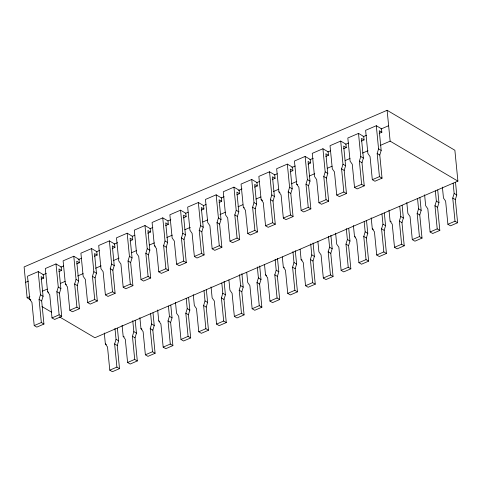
<?xml version="1.0" encoding="UTF-8"?>
<svg xmlns="http://www.w3.org/2000/svg" width="482" height="482" viewBox="0 0 482 482"><rect width="100%" height="100%" fill="white"/><g stroke="black" fill="none" stroke-linecap="round" stroke-linejoin="round"><path stroke-width="0.72" d="M43.94 324.055L41.331 322.518L39.066 299.37L40.464 294.743L38.199 271.601L27.516 276.21L29.788 299.352L31.945 302.443L34.216 325.585L36.819 327.121L43.94 324.055L41.669 300.907L43.073 296.285L41.139 276.59L43.748 278.126L41.078 279.277M61.732 316.373L59.129 314.836L56.858 291.694L58.262 287.067L55.99 263.925L45.314 268.528L47.585 291.676L49.742 294.767L52.008 317.909L54.617 319.446L61.732 316.373L59.467 293.231L60.865 288.604L58.937 268.914L61.539 270.45L58.87 271.601M79.53 308.697L76.921 307.161L74.656 284.012L76.054 279.391L73.788 256.243L63.106 260.852L65.377 283.994L67.534 287.085L69.806 310.233L72.408 311.77L79.53 308.697L77.259 285.555L78.662 280.928L76.728 261.232L79.337 262.768L76.668 263.925M97.322 301.021L94.719 299.485L92.448 276.337L93.851 271.709L91.58 248.567L80.904 253.177L83.175 276.319L85.332 279.409L87.597 302.551L90.206 304.088L97.322 301.021L95.056 277.873L96.454 273.252L94.526 253.556L97.129 255.092L94.46 256.243M115.12 293.339L112.511 291.803L110.245 268.661L111.643 264.034L109.378 240.892L98.702 245.495L100.967 268.643L103.124 271.734L105.395 294.876L108.004 296.412L115.12 293.339L112.848 270.197L114.252 265.57L112.318 245.88L114.927 247.417L112.258 248.567M132.912 285.663L130.309 284.127L128.037 260.979L129.441 256.358L127.17 233.21L116.493 237.819L118.765 260.961L120.922 264.052L123.187 287.2L125.796 288.736L132.912 285.663L130.646 262.521L132.044 257.894L130.116 238.198L132.719 239.735L130.05 240.892M104.293 332.99L105.365 343.931L107.522 347.022L109.788 370.164L112.396 371.706L119.512 368.634L116.909 367.097L114.638 343.949L116.041 339.328L114.969 328.387M119.512 368.634L117.246 345.486L118.644 340.864L117.403 328.17M150.709 277.987L148.101 276.451L145.835 253.303L147.233 248.676L144.968 225.534L134.291 230.143L136.557 253.285L138.714 256.376L140.985 279.518L143.594 281.054L150.709 277.987L148.438 254.839L149.842 250.218L147.908 230.523L150.517 232.059L147.847 233.21M122.085 325.314L123.157 336.255L125.314 339.346L127.585 362.488L130.188 364.024L137.31 360.958L134.701 359.415L132.436 336.273L133.833 331.646L132.761 320.705M137.31 360.958L135.038 337.81L136.442 333.183L135.195 320.494M168.501 270.306L165.898 268.769L163.627 245.627L165.031 241L162.759 217.858L152.083 222.461L154.354 245.609L156.511 248.7L158.783 271.842L161.386 273.378L168.501 270.306L166.236 247.164L167.634 242.536L165.706 222.847L168.308 224.383L165.639 225.534M139.882 317.638L140.955 328.579L143.112 331.664L145.377 354.812L147.986 356.349L155.102 353.276L152.499 351.74L150.227 328.597L151.631 323.97L150.631 313.758M155.102 353.276L152.836 330.134L154.234 325.507L152.993 312.818M186.299 262.63L183.69 261.093L181.425 237.951L182.823 233.324L180.557 210.176L169.881 214.785L172.146 237.927L174.303 241.018L176.575 264.166L179.184 265.703L186.299 262.63L184.028 239.488L185.431 234.861L183.497 215.165L186.106 216.701L183.437 217.858M157.674 309.956L158.747 320.898L160.904 323.988L163.175 347.13L165.784 348.673L172.899 345.6L170.291 344.064L168.025 320.916L169.423 316.294L168.423 306.082M172.899 345.6L170.628 322.452L172.032 317.831L170.785 305.136M204.097 254.954L201.488 253.418L199.217 230.269L200.62 225.648L198.349 202.5L187.673 207.109L189.944 230.251L192.101 233.342L194.373 256.484L196.975 258.021L204.097 254.954L201.825 231.806L203.223 227.185L201.295 207.489L203.898 209.025L201.229 210.176M175.472 302.28L176.545 313.222L178.702 316.312L180.973 339.455L183.576 340.991L190.691 337.924L188.088 336.382L185.817 313.24L187.221 308.613L186.221 298.4M190.691 337.924L188.426 314.776L189.824 310.149L188.583 297.46M221.889 247.272L219.286 245.736L217.014 222.594L218.412 217.966L216.147 194.824L205.471 199.428L207.736 222.576L209.893 225.666L212.164 248.808L214.773 250.345L221.889 247.272L219.617 224.13L221.021 219.503L219.087 199.813L221.696 201.349L219.027 202.5M193.264 294.604L194.336 305.546L196.493 308.631L198.765 331.779L201.374 333.315L208.489 330.242L205.88 328.706L203.615 305.564L205.013 300.937L204.013 290.724M208.489 330.242L206.218 307.1L207.622 302.473L206.374 289.784M239.687 239.596L237.078 238.06L234.806 214.918L236.21 210.291L233.939 187.143L223.262 191.752L225.534 214.894L227.691 217.985L229.962 241.133L232.565 242.669L239.687 239.596L237.415 216.454L238.813 211.827L236.885 192.131L239.494 193.668L236.819 194.824M211.062 286.923L212.134 297.864L214.291 300.955L216.563 324.097L219.165 325.639L226.287 322.566L223.678 321.03L221.407 297.882L222.811 293.261L221.81 283.048M226.287 322.566L224.016 299.418L225.413 294.797L224.1 281.355M257.478 231.92L254.876 230.384L252.604 207.236L254.002 202.615L251.737 179.467L241.06 184.076L243.326 207.218L245.483 210.309L247.754 233.451L250.363 234.987L257.478 231.92L255.207 208.772L256.611 204.151L254.683 184.455L257.286 185.992L254.617 187.143M228.926 279.976L229.926 290.188L232.083 293.279L234.354 316.421L236.963 317.957L244.079 314.891L241.47 313.348L239.205 290.206L240.602 285.579L239.53 274.638M244.079 314.891L241.807 291.743L243.211 287.115L241.892 273.68M275.276 224.238L272.667 222.702L270.396 199.56L271.8 194.933L269.528 171.791L258.852 176.394L261.123 199.542L263.28 202.633L265.552 225.775L268.155 227.311L275.276 224.238L273.005 201.096L274.409 196.469L272.475 176.78L275.083 178.316L272.414 179.467M246.724 272.3L247.724 282.512L249.881 285.597L252.152 308.745L254.755 310.281L261.877 307.209L259.268 305.672L256.996 282.53L258.4 277.903L257.328 266.962M261.877 307.209L259.605 284.067L261.003 279.44L259.69 266.004M293.068 216.563L290.465 215.026L288.194 191.884L289.598 187.257L287.326 164.109L276.65 168.718L278.915 191.86L281.078 194.951L283.344 218.099L285.953 219.635L293.068 216.563L290.797 193.421L292.2 188.793L290.272 169.098L292.875 170.634L290.206 171.791M264.516 264.618L265.516 274.83L267.673 277.921L269.944 301.069L272.553 302.606L279.668 299.533L277.066 297.997L274.794 274.848L276.192 270.227L275.12 259.286M279.668 299.533L277.397 276.385L278.801 271.764L277.481 258.322M310.866 208.887L308.257 207.35L305.986 184.202L307.389 179.581L305.118 156.433L294.442 161.042L296.713 184.184L298.87 187.275L301.142 210.417L303.744 211.96L310.866 208.887L308.594 185.739L309.998 181.118L308.064 161.422L310.673 162.958L308.004 164.109M282.313 256.942L283.314 267.155L285.471 270.245L287.742 293.387L290.345 294.924L297.466 291.857L294.857 290.315L292.586 267.173L293.99 262.545L292.917 251.604M297.466 291.857L295.195 268.709L296.599 264.082L295.279 250.646M328.658 201.205L326.055 199.668L323.784 176.526L325.187 171.899L322.916 148.757L312.24 153.36L314.505 176.508L316.668 179.599L318.933 202.741L321.542 204.278L328.658 201.205L326.392 178.063L327.79 173.436L325.862 153.746L328.465 155.282L325.796 156.433M300.105 249.266L301.105 259.479L303.268 262.563L305.534 285.712L308.143 287.248L315.258 284.175L312.655 282.639L310.384 259.497L311.788 254.87L310.709 243.928M315.258 284.175L312.987 261.033L314.391 256.406L313.071 242.97M346.456 193.529L343.847 191.993L341.581 168.851L342.979 164.223L340.708 141.075L330.031 145.685L332.303 168.827L334.46 171.917L336.731 195.065L339.334 196.602L346.456 193.529L344.184 170.387L345.588 165.76L343.654 146.064L346.263 147.6L343.594 148.757M317.903 241.584L318.903 251.797L321.06 254.888L323.332 278.036L325.934 279.572L333.056 276.499L330.447 274.963L328.176 251.815L329.58 247.194L328.507 236.252M333.056 276.499L330.785 253.351L332.188 248.73L330.869 235.288M364.247 185.853L361.645 184.317L359.373 161.169L360.777 156.548L358.506 133.4L347.829 138.009L350.095 161.151L352.258 164.242L354.523 187.384L357.132 188.926L364.247 185.853L361.982 162.705L363.38 158.084L361.452 138.388L364.055 139.925L361.386 141.075M335.623 233.18L336.695 244.121L338.858 247.212L341.123 270.354L343.732 271.89L350.848 268.823L348.245 267.281L345.974 244.139L347.377 239.512L346.299 228.57M350.848 268.823L348.582 245.675L349.98 241.048L348.739 228.36M382.045 178.171L379.436 176.635L377.171 153.493L378.569 148.866L376.297 125.724L365.621 130.327L367.893 153.475L370.049 156.566L372.321 179.708L374.924 181.244L382.045 178.171L379.774 155.029L381.178 150.402L379.244 130.712L381.852 132.249L379.183 133.4M353.42 225.504L354.493 236.445L356.65 239.53L358.921 262.678L361.524 264.214L368.646 261.142L366.037 259.605L363.765 236.463L365.169 231.836L364.169 221.624M368.646 261.142L366.374 238L367.778 233.372L366.531 220.684M371.212 217.822L372.285 228.763L374.448 231.854L376.713 255.002L379.322 256.538L386.437 253.466L383.835 251.929L381.563 228.781L382.967 224.16L381.961 213.948M386.437 253.466L384.172 230.324L385.57 225.697L384.329 213.002M389.01 210.146L390.083 221.087L392.24 224.178L394.511 247.32L397.114 248.857L404.235 245.79L401.627 244.247L399.361 221.105L400.759 216.478L399.759 206.266M404.235 245.79L401.964 222.642L403.368 218.021L402.121 205.326M406.802 202.47L407.88 213.412L410.037 216.496L412.303 239.644L414.912 241.181L422.027 238.108L419.424 236.572L417.153 213.43L418.557 208.802L417.551 198.59M422.027 238.108L419.762 214.966L421.16 210.339L419.918 197.65M424.6 194.788L425.672 205.73L427.829 208.82L430.101 231.969L432.703 233.505L439.825 230.432L437.216 228.896L434.951 205.748L436.349 201.127L435.348 190.914M439.825 230.432L437.554 207.29L438.957 202.663L437.71 189.968M442.398 187.112L443.47 198.054L445.627 201.145L447.892 224.287L450.501 225.823L457.617 222.756L455.014 221.214L452.743 198.072L454.146 193.445L453.14 183.232M457.617 222.756L455.351 199.608L456.749 194.987L455.508 182.292M59.388 316.819L94.882 337.749L457.9 181.124L454.875 150.264L387.118 110.294L24.1 266.926L27.125 297.786L30.83 299.967M25.612 282.356L28.378 281.163M42.898 274.897L46.356 273.402M60.877 267.136L63.642 265.944M78.162 259.678L81.621 258.189M96.141 251.923L99.599 250.429M114.12 244.169L117.578 242.675M132.098 236.409L134.864 235.216M150.077 228.655L152.842 227.462M168.055 220.895L170.821 219.702M185.341 213.436L188.107 212.243M203.32 205.681L206.085 204.488M221.298 197.921L224.064 196.728M238.584 190.462L242.042 188.974M256.563 182.708L259.328 181.515M274.541 174.954L277.307 173.761M291.827 167.495L295.285 166.001M309.806 159.735L313.264 158.247M327.784 151.981L330.55 150.788M345.757 144.22L348.528 143.027M363.048 136.761L366.501 135.273M381.027 129.007L388.631 125.724M27.125 297.786L29.89 296.593M42.338 291.218L47.176 289.134M60.316 283.464L65.154 281.374M77.602 276.005L83.133 273.619M95.581 268.245L101.112 265.859M113.559 260.491L119.09 258.105M131.538 252.737L136.376 250.646M149.516 244.977L154.354 242.892M166.802 237.518L172.333 235.132M184.781 229.763L190.312 227.377M202.759 222.003L207.597 219.919M220.045 214.544L225.576 212.158M238.024 206.79L242.862 204.699M256.002 199.036L260.84 196.945M273.288 191.577L278.819 189.185M291.267 183.817L296.798 181.431M309.245 176.063L314.776 173.677M327.218 168.302L332.062 166.218M345.196 160.548L350.04 158.458M362.482 153.089L368.019 150.703M380.461 145.335L390.143 141.154L457.9 181.124M34.216 325.585L41.331 322.518M52.008 317.909L59.129 314.836M69.806 310.233L76.921 307.161M87.597 302.551L94.719 299.485M105.395 294.876L112.511 291.803M123.187 287.2L130.309 284.127M140.985 279.518L148.101 276.451M158.783 271.842L165.898 268.769M176.575 264.166L183.69 261.093M194.373 256.484L201.488 253.418M212.164 248.808L219.286 245.736M229.962 241.133L237.078 238.06M247.754 233.451L254.876 230.384M265.552 225.775L272.667 222.702M283.344 218.099L290.465 215.026M301.142 210.417L308.257 207.35M318.933 202.741L326.055 199.668M336.731 195.065L343.847 191.993M354.523 187.384L361.645 184.317M372.321 179.708L379.436 176.635M109.788 370.164L116.909 367.097M127.585 362.488L134.701 359.415M145.377 354.812L152.499 351.74M163.175 347.13L170.291 344.064M180.973 339.455L188.088 336.382M198.765 331.779L205.88 328.706M216.563 324.097L223.678 321.03M234.354 316.421L241.47 313.348M252.152 308.745L259.268 305.672M269.944 301.069L277.066 297.997M287.742 293.387L294.857 290.315M305.534 285.712L312.655 282.639M323.332 278.036L330.447 274.963M341.123 270.354L348.245 267.281M358.921 262.678L366.037 259.605M376.713 255.002L383.835 251.929M394.511 247.32L401.627 244.247M412.303 239.644L419.424 236.572M430.101 231.969L437.216 228.896M447.892 224.287L455.014 221.214M376.297 125.724L381.515 128.796L381.852 132.249M358.506 133.4L363.717 136.472L364.055 139.925M378.569 148.866L381.178 150.402M454.146 193.445L456.749 194.987M377.171 153.493L379.774 155.029M452.743 198.072L455.351 199.608M340.708 141.075L345.925 144.154L346.263 147.6M360.777 156.548L363.38 158.084M436.349 201.127L438.957 202.663M359.373 161.169L361.982 162.705M434.951 205.748L437.554 207.29M322.916 148.757L328.128 151.83L328.465 155.282M342.979 164.223L345.588 165.76M418.557 208.802L421.16 210.339M341.581 168.851L344.184 170.387M417.153 213.43L419.762 214.966M305.118 156.433L310.33 159.506L310.673 162.958M325.187 171.899L327.79 173.436M400.759 216.478L403.368 218.021M323.784 176.526L326.392 178.063M399.361 221.105L401.964 222.642M390.083 221.087L391.125 221.702M287.326 164.109L292.538 167.188L292.875 170.634M307.389 179.581L309.998 181.118M382.967 224.16L385.57 225.697M305.986 184.202L308.594 185.739M381.563 228.781L384.172 230.324M296.713 184.184L297.755 184.799M372.285 228.763L373.327 229.378M269.528 171.791L274.74 174.864L275.083 178.316M289.598 187.257L292.2 188.793M365.169 231.836L367.778 233.372M288.194 191.884L290.797 193.421M363.765 236.463L366.374 238M278.915 191.86L279.958 192.481M354.493 236.445L355.535 237.06M251.737 179.467L256.948 182.539L257.286 185.992M271.8 194.933L274.409 196.469M347.377 239.512L349.98 241.048M270.396 199.56L273.005 201.096M345.974 244.139L348.582 245.675M261.123 199.542L262.684 200.464M233.939 187.143L239.15 190.221L239.494 193.668M254.002 202.615L256.611 204.151M329.58 247.194L332.188 248.73M252.604 207.236L255.207 208.772M328.176 251.815L330.785 253.351M243.326 207.218L244.368 207.832M216.147 194.824L221.358 197.897L221.696 201.349M236.21 210.291L238.813 211.827M311.788 254.87L314.391 256.406M234.806 214.918L237.415 216.454M310.384 259.497L312.987 261.033M301.105 259.479L302.148 260.093M198.349 202.5L203.561 205.573L203.898 209.025M218.412 217.966L221.021 219.503M293.99 262.545L296.599 264.082M217.014 222.594L219.617 224.13M292.586 267.173L295.195 268.709M283.314 267.155L284.356 267.769M180.557 210.176L185.769 213.255L186.106 216.701M200.62 225.648L203.223 227.185M276.192 270.227L278.801 271.764M199.217 230.269L201.825 231.806M274.794 274.848L277.397 276.385M265.516 274.83L266.558 275.445M162.759 217.858L167.971 220.931L168.308 224.383M182.823 233.324L185.431 234.861M258.4 277.903L261.003 279.44M181.425 237.951L184.028 239.488M256.996 282.53L259.605 284.067M144.968 225.534L150.179 228.607L150.517 232.059M165.031 241L167.634 242.536M240.602 285.579L243.211 287.115M163.627 245.627L166.236 247.164M239.205 290.206L241.807 291.743M154.354 245.609L155.397 246.224M127.17 233.21L132.381 236.288L132.719 239.735M147.233 248.676L149.842 250.218M222.811 293.261L225.413 294.797M145.835 253.303L148.438 254.839M221.407 297.882L224.016 299.418M109.378 240.892L114.589 243.964L114.927 247.417M129.441 256.358L132.044 257.894M205.013 300.937L207.622 302.473M128.037 260.979L130.646 262.521M203.615 305.564L206.218 307.1M91.58 248.567L96.792 251.64L97.129 255.092M111.643 264.034L114.252 265.57M187.221 308.613L189.824 310.149M110.245 268.661L112.848 270.197M185.817 313.24L188.426 314.776M73.788 256.243L79 259.322L79.337 262.768M93.851 271.709L96.454 273.252M169.423 316.294L172.032 317.831M92.448 276.337L95.056 277.873M168.025 320.916L170.628 322.452M158.747 320.898L159.789 321.512M55.99 263.925L61.202 266.998L61.539 270.45M76.054 279.391L78.662 280.928M151.631 323.97L154.234 325.507M74.656 284.012L77.259 285.555M150.227 328.597L152.836 330.134M65.377 283.994L66.42 284.609M140.955 328.579L141.997 329.194M38.199 271.601L43.41 274.674L43.748 278.126M58.262 287.067L60.865 288.604M133.833 331.646L136.442 333.183M56.858 291.694L59.467 293.231M132.436 336.273L135.038 337.81M47.585 291.676L48.628 292.291M123.157 336.255L124.199 336.87M40.464 294.743L43.073 296.285M116.041 339.328L118.644 340.864M39.066 299.37L41.669 300.907M114.638 343.949L117.246 345.486M41.97 306.54L51.646 312.246M105.365 343.931L106.408 344.546M387.118 110.294L390.143 141.154"/></g></svg>
